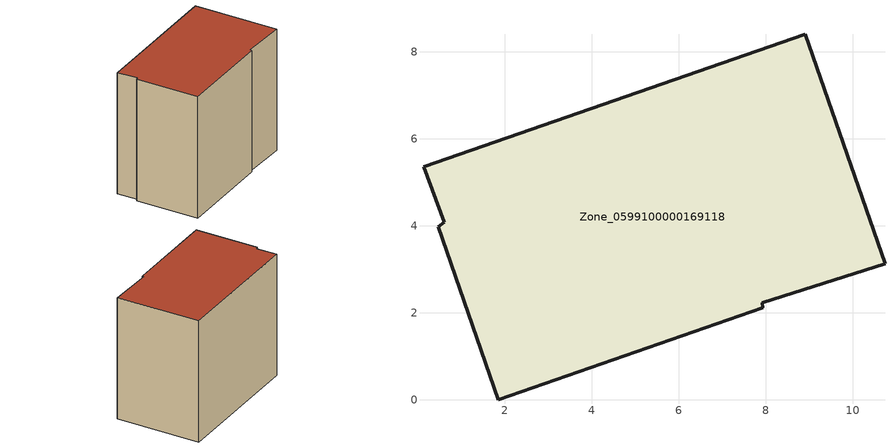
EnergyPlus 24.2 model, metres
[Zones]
Zone_0599100000169118
 floor ground (C_G): 7.91,2.23 7.93,2.11 1.84,0 0.46,3.98 0.6,4.08 0.13,5.35 8.91,8.4 10.74,3.12 z0
 wall outside (C_F): 8.91,8.4 0.13,5.35 0.6,4.08 0.46,3.98 1.84,0 7.93,2.11 7.91,2.23 10.74,3.12 8.91,8.4 z0:8.32
 roof outside (C_R): 0.46,3.98 1.84,0 7.93,2.11 7.91,2.23 10.74,3.12 8.91,8.4 0.13,5.35 0.6,4.08 z8.32
[BUILDING]
Pand.0599100000169118: North Axis=0; Terrain=City; Loads Convergence Tolerance Value=0.04; Temperature Convergence Tolerance Value=0.4; Solar Distribution=FullExterior; Maximum Number of Warmup Days=25; Minimum Number of Warmup Days=1
[Site:Location]
Rotterdam.The.Hague.AP_ZH_NLD Design_Conditions: Latitude=51.96; Longitude=4.45; Time Zone=1; Elevation=-4.5
[SITE:GROUNDTEMPERATURE:BUILDINGSURFACE]
18, 18, 18, 18, 18, 18, 18, 18, 18, 18, 18, 18
[MATERIAL] Thermal Absorptance=0.9; Solar Absorptance=0.7; Visible Absorptance=0.7
Name | Roughness | Thickness | Conductivity | Density | Specific Heat
G.TC.1975-1991 | MediumSmooth | 0.15 | 0.288461 | 540 | 1210
F.TC.1975-1991 | Rough | 0.3 | 0.230769 | 1920 | 840
R.TC.1975-1991 | MediumRough | 0.2 | 0.153846 | 1500 | 1000
[CONSTRUCTION]
C_G: G.TC.1975-1991
C_F: F.TC.1975-1991
C_R: R.TC.1975-1991
[ZONE]
Zone_0599100000169118: Type=1; Multiplier=1; Ceiling Height=Autocalculate; Volume=Autocalculate; Floor Area=autocalculate; Part of Total Floor Area=Yes
[ZONEINFILTRATION:DESIGNFLOWRATE]
Infil_Zone_0599100000169118: Zone or ZoneList or Space or SpaceList=Zone_0599100000169118; Schedule=AlwaysOn; Design Flow Rate Calculation Method=Flow/Area; Flow Rate per Floor Area=0.003; Constant Term Coefficient=1; Temperature Term Coefficient=0; Velocity Term Coefficient=0; Velocity Squared Term Coefficient=0
[HVACTEMPLATE:ZONE:IDEALLOADSAIRSYSTEM]
Zone_0599100000169118: Maximum Heating Supply Air Temperature=50; Minimum Cooling Supply Air Temperature=13; Maximum Heating Supply Air Humidity Ratio=0.0156; Minimum Cooling Supply Air Humidity Ratio=0.0077; Heating Limit=NoLimit; Cooling Limit=NoLimit; Dehumidification Control Type=ConstantSensibleHeatRatio; Cooling Sensible Heat Ratio=0.7; Dehumidification Setpoint=60; Humidification Control Type=None; Humidification Setpoint=30; Outdoor Air Method=None; Outdoor Air Flow Rate per Person=0.00944; Outdoor Air Flow Rate per Zone Floor Area=0; Outdoor Air Flow Rate per Zone=0; Demand Controlled Ventilation Type=None; Outdoor Air Economizer Type=NoEconomizer; Heat Recovery Type=None; Sensible Heat Recovery Effectiveness=0.7; Latent Heat Recovery Effectiveness=0.65
[ZONECONTROL:THERMOSTAT]
ThermostatControl_Zone_0599100000169118: Zone or ZoneList=Zone_0599100000169118; Control Type Schedule=DualSetpointControlType; Control 1=Thermostat_Zone_0599100000169118; Temperature Difference Between Cutout And Setpoint=0
[THERMOSTATSETPOINT:DUALSETPOINT]
Thermostat_Zone_0599100000169118: Heating Setpoint Temperature Schedule=HeatingSetpoint_Zone_0599100000169118; Cooling Setpoint Temperature Schedule=CoolingSetpoint_Zone_0599100000169118
[SCHEDULE:COMPACT]
HeatingSetpoint_Zone_0599100000169118: Through: 12/31, For: AllDays, Until: 24:00, 21
CoolingSetpoint_Zone_0599100000169118: Through: 12/31, For: AllDays, Until: 24:00, 24
DualSetpointControlType: Through: 12/31, For: AllDays, Until: 24:00, 4
AlwaysOn: Through: 12/31, For: AllDays, Until: 24:00, 1
